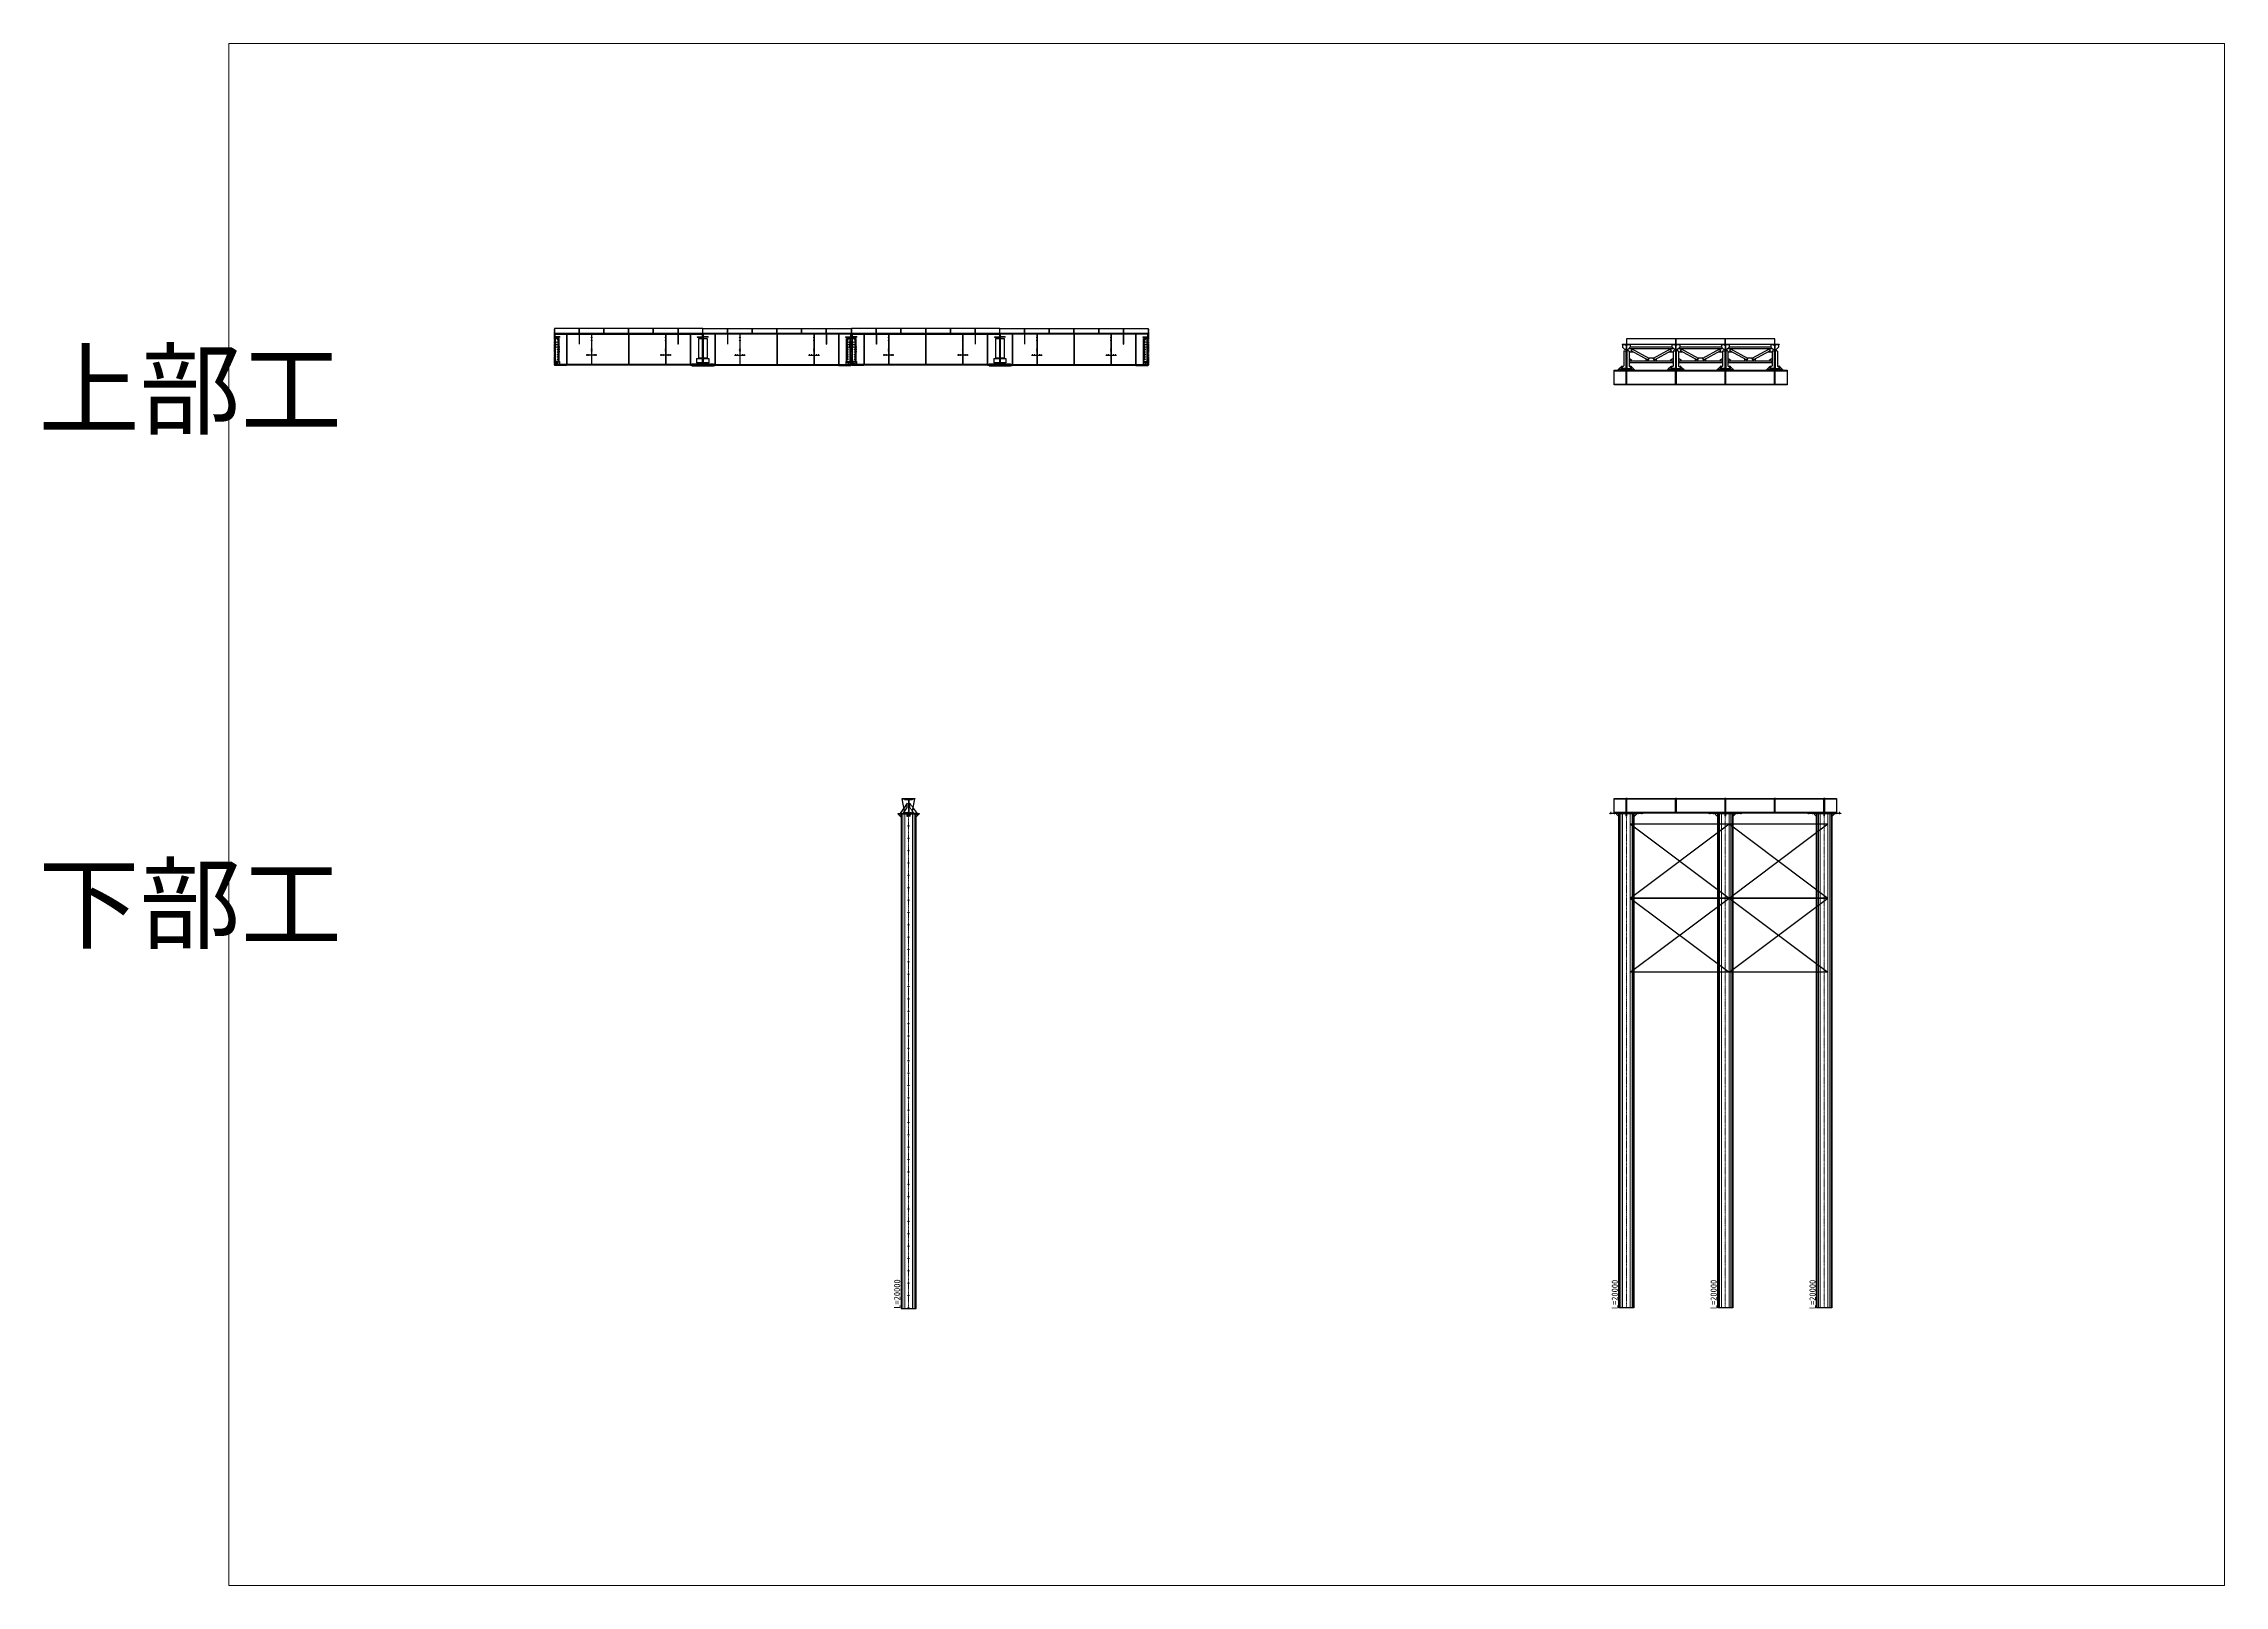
# Model space of a CAD drawing. Extents: x 146707 to 337808, y -286669 to -179901.
# Drawn here: x 249576 to 337808, y -286669 to -224287 of the extents above; entities that cross this region are included whole.
import ezdxf

# ---------------------------------------------------------------- set-up
doc = ezdxf.new("R2010")
doc.units = 0
doc.header["$PDMODE"] = 1
doc.linetypes.add('CENTER', pattern=[2, 1.25, -0.25, 0.25, -0.25])
doc.linetypes.add('DASHED', pattern=[0.75, 0.5, -0.25])
doc.layers.get('0').update_dxf_attribs({"linetype": 'CONTINUOUS'})
doc.layers.get('Defpoints').update_dxf_attribs({"linetype": 'CONTINUOUS', "true_color": 0x5f994c})
for name, color, linetype, lineweight in [('D-BMK', 2, 'CENTER', 13), ('D-STR-CL', 1, 'CENTER', 13), ('D-STR-DIM', 7, 'CONTINUOUS', 13)]:
    doc.layers.add(name, color=color, linetype=linetype, lineweight=lineweight)
for name, color, linetype in [('D-DTR-PG', 7, 'CONTINUOUS'), ('D-STR-BRACE', 1, 'CONTINUOUS'), ('D-STR-G', 1, 'CONTINUOUS'), ('D-STR-G-UKEKETA', 1, 'CONTINUOUS'), ('D-STR-KOUKANKUI', 1, 'CONTINUOUS'), ('D-STR-STR_PG', 7, 'CONTINUOUS'), ('D-STR-TOP', 1, 'CONTINUOUS'), ('D-STR-覆工板', 2, 'CONTINUOUS'), ('S_B_ﾎﾞﾙﾄ', 7, 'CONTINUOUS'), ('S_F_覆工板', 2, 'CONTINUOUS'), ('S_P_PG', 7, 'CONTINUOUS'), ('S_ｽﾁﾌﾅｰ', 7, 'CONTINUOUS')]:
    doc.layers.add(name, color=color, linetype=linetype)
doc.styles.add('MtXpl__', font='')
doc.styles.add('ＭＳ ゴシック', font='')
doc.styles.get('MtXpl__').set_extended_font_data('MS PGothic')
doc.styles.get('ＭＳ ゴシック').set_extended_font_data('MS Gothic')
doc.dimstyles.new('C Dim-100_100_杭長', dxfattribs={"dimscale": 100, "dimtxt": 2.5, "dimasz": 2, "dimexe": 1, "dimexo": 1, "dimgap": 0, "dimtad": 3, "dimjust": 1, "dimdec": 0, "dimzin": 0, "dimdsep": 46, "dimtxsty": 'ＭＳ ゴシック', "dimblk": '矢印30', "dimcen": 0.09, "dimse1": 1, "dimse2": 1, "dimsd1": 1, "dimsd2": 1, "dimclrd": 3, "dimclre": 3, "dimadec": 0, "dimazin": 0, "dimtfac": 1, "dimtdec": 0, "dimtix": 1, "dimtmove": 2, "dimatfit": 3, "dimldrblk": '矢印30', "dimfxl": 1, "dimtolj": 1, "dimtzin": 0, "dimlwd": -1, "dimlwe": -1, "dimarcsym": 0})
pattern_1 = [(135, (15429.9998, -10347.9986), (2.245064, 2.245064), [])]
pattern_2 = [(45, (-3409.9998, -10347.9986), (-2.245064, 2.245064), [])]

# ---------------------------------------------------------------- blocks, each defined once
blk = doc.blocks.new('A$C9015207d')
at = {"color": 0}
blk.add_lwpolyline([(-6, -1), (6, -1), (6, -547), (-6, -547)], close=True, dxfattribs=at)
at = {"layer": 'D-BMK'}
blk.add_line((0, -571), (0, 23), dxfattribs=at)
blk = doc.blocks.new('*U507')
blk.add_lwpolyline([(100, -20), (20, -100), (0, -100), (0, -20), (20, 0), (100, 0), (100, -20)])
blk = doc.blocks.new('*U508')
blk.add_lwpolyline([(100, -20), (20, -100), (0, -100), (0, -20), (20, 0), (100, 0), (100, -20)])
blk = doc.blocks.new('A$C5AB4A4E5')
at = {"layer": 'D-BMK'}
for p, q in [((-625, 50.9989), (-625, -47)), ((-475, 50.9989), (-475, -47)), ((475, 50.9989), (475, -47)), ((625, 50.9989), (625, -47))]:
    blk.add_line(p, q, dxfattribs=at)
at = {"layer": 'D-STR-TOP'}
for points in [[(-675, 0), (675, 0), (675, -22), (-675, -22)], [(-4.5, -22), (4.5, -22), (4.5, -122), (-4.5, -122)]]:
    blk.add_lwpolyline(points, close=True, dxfattribs=at)
at = {"layer": 'D-STR-TOP', "xscale": -1}
blk.add_blockref('*U507', (-304.8, -22), dxfattribs=at)
at = {"layer": 'D-STR-TOP'}
blk.add_blockref('*U508', (304.8, -22), dxfattribs=at)
blk = doc.blocks.new('*D504')
at = {"layer": 'Defpoints', "color": 0, "transparency": 16777216}
for p in [(-305, -616), (-424, -20616), (-305, -20616)]:
    blk.add_point(p, dxfattribs=at)
at = {"color": 0, "transparency": 16777216, "insert": (-471, -20071), "char_height": 250, "attachment_point": 5, "rotation": 90, "style": 'ＭＳ ゴシック'}
blk.add_mtext('\\A1;L=20000', dxfattribs=at)
blk = doc.blocks.new('矢印30')
at = {"color": 0, "linetype": 'ByBlock', "lineweight": -2}
for p, q in [((-1, 0.27), (0, 0)), ((0, 0), (-1, -0.27)), ((0, 0), (-1, 0))]:
    blk.add_line(p, q, dxfattribs=at)
blk = doc.blocks.new('*U521')
at = {"layer": 'D-STR-BRACE'}
for p, q in [((155, 0), (4155, 0)), ((4155, 0), (8155, 0)), ((155, 0), (4155, -3000)), ((155, -3000), (4155, 0)), ((4155, 0), (8155, -3000)), ((4155, -3000), (8155, 0)), ((4155, -3000), (155, -3000)), ((155, -3000), (4155, -3000)), ((155, -3000), (4155, -6000)), ((155, -6000), (4155, -3000)), ((8155, -3000), (4155, -3000)), ((4155, -3000), (8155, -3000)), ((4155, -3000), (8155, -6000)), ((4155, -6000), (8155, -3000)), ((4155, -6000), (155, -6000)), ((8155, -6000), (4155, -6000))]:
    blk.add_line(p, q, dxfattribs=at)
blk = doc.blocks.new('A$C72830B48')
at = {"layer": 'D-STR-G-UKEKETA'}
blk.add_line((-50, -209), (-334, -613), dxfattribs=at)
blk.add_lwpolyline([(-346, -613), (-224, -613), (-50, -365), (-50, -192)], close=True, dxfattribs=at)
at = {"layer": 'D-STR-G-UKEKETA', "color": 151, "linetype": 'DASHED', "lineweight": 5}
blk.add_lwpolyline([(189, -390), (50, -192), (50, -365), (163, -526)], dxfattribs=at)
at = {"layer": 'D-STR-G-UKEKETA'}
blk.add_lwpolyline([(189, -390), (346, -613), (224, -613), (163, -526)], dxfattribs=at)
blk = doc.blocks.new('A$C3e487452')
at = {"layer": 'D-STR-G-UKEKETA'}
blk.add_lwpolyline([(-260, 0), (260, 0), (260, -19), (-260, -19)], close=True, dxfattribs=at)
for points in [[(-260, -19), (-171, -19), (-171, -43), (-37, -43), (-7, -73), (-7, -559), (-37, -589), (-151, -589), (-260, -19)], [(260, -19), (171, -19), (171, -43), (37, -43), (7, -73), (7, -559), (37, -589), (151, -589), (260, -19)]]:
    blk.add_lwpolyline(points, dxfattribs=at)
blk.add_lwpolyline([(-151, -590), (-151, -613), (151, -613), (151, -590), (20, -590, -0.414214), (7, -577), (7, -55, -0.414214), (20, -42), (151, -42), (151, -19), (-151, -19), (-151, -42), (-20, -42, -0.414214), (-7, -55), (-7, -577, -0.414214), (-20, -590), (-151, -590)], format="xyb", close=True, dxfattribs=at)
at = {"layer": 'D-STR-DIM'}
blk.add_blockref('A$C72830B48', (0, 0), dxfattribs=at)
blk = doc.blocks.new('*U388')
blk.add_lwpolyline([(100, -20), (20, -100), (0, -100), (0, -20), (20, 0), (100, 0), (100, -20)])
blk = doc.blocks.new('*U389')
blk.add_lwpolyline([(100, -20), (20, -100), (0, -100), (0, -20), (20, 0), (100, 0), (100, -20)])
blk = doc.blocks.new('A$C5AB4A53A')
at = {"layer": 'D-BMK'}
for p, q in [((-75, 50.9989), (-75, -47)), ((75, 50.9989), (75, -47))]:
    blk.add_line(p, q, dxfattribs=at)
at = {"layer": 'D-STR-TOP'}
for points in [[(-425, 0), (425, 0), (425, -22), (-425, -22)], [(-54.5, -22), (-45.5, -22), (-45.5, -122), (-54.5, -122)], [(45.5, -22), (54.5, -22), (54.5, -122), (45.5, -122)]]:
    blk.add_lwpolyline(points, close=True, dxfattribs=at)
at = {"layer": 'D-STR-TOP', "xscale": -1}
blk.add_blockref('*U388', (-304.8, -22), dxfattribs=at)
at = {"layer": 'D-STR-TOP'}
blk.add_blockref('*U389', (304.8, -22), dxfattribs=at)
blk = doc.blocks.new('*D524')
at = {"layer": 'Defpoints', "color": 0, "lineweight": 13, "transparency": 16777216}
for p in [(-305, -635), (-437, -20635), (-305, -20635)]:
    blk.add_point(p, dxfattribs=at)
at = {"color": 0, "transparency": 16777216, "insert": (-462, -20053), "char_height": 250, "attachment_point": 5, "rotation": 90, "style": 'ＭＳ ゴシック'}
blk.add_mtext('\\A1;L=20000', dxfattribs=at)
blk = doc.blocks.new('PG1B型（主桁添接部）')
at = {"layer": 'D-STR-G'}
blk.add_line((-174, -204), (174, -204), dxfattribs=at)
at = {"layer": 'D-STR-G', "linetype": 'Continuous'}
for p, q in [((-174, -204), (-174, -984)), ((-174, -204), (174, -204)), ((174, -204), (174, -984)), ((-436, -1228), (436, -1228)), ((-436, -1228), (-436, -1249)), ((-436, -1249), (436, -1249)), ((-436, -1284), (-436, -1302)), ((-436, -1284), (436, -1284)), ((-436, -1302), (436, -1302)), ((-249, -1004), (-249, -1184)), ((-249, -1004), (249, -1004)), ((249, -1184), (-249, -1184)), ((-174, -984), (174, -984)), ((249, -1004), (249, -1184)), ((436, -1228), (436, -1249)), ((436, -1284), (436, -1302))]:
    blk.add_line(p, q, dxfattribs=at)
blk = doc.blocks.new('PMG-6.0B(側)')
for p in [(189.0169, -0.001), (1499.999, -0.001), (4499.999, -0.001), (5810.9861, -0.001)]:
    blk.add_point(p)
at = {"layer": 'D-BMK'}
for p, q in [((1322.499, -835.5), (1322.499, -904.5)), ((1397.499, -835.5), (1397.499, -904.5)), ((1465.499, -160), (1534.499, -160)), ((1465.499, -280), (1534.499, -280)), ((1465.499, -625), (1534.499, -625)), ((1465.499, -700), (1534.499, -700)), ((1602.499, -835.5), (1602.499, -904.5)), ((1677.499, -835.5), (1677.499, -904.5)), ((4322.499, -835.5), (4322.499, -904.5)), ((4397.499, -835.5), (4397.499, -904.5)), ((4465.499, -160), (4534.499, -160)), ((4465.499, -280), (4534.499, -280)), ((4465.499, -625), (4534.499, -625)), ((4465.499, -700), (4534.499, -700)), ((4602.499, -835.5), (4602.499, -904.5)), ((4677.499, -835.5), (4677.499, -904.5))]:
    blk.add_line(p, q, dxfattribs=at)
at = {"layer": 'D-STR-G'}
for p, q in [((0, 0), (5999.998, 0)), ((19, 0), (19, -1284)), ((0, -0.001), (0, -150)), ((19, -150), (0, -150)), ((5980.998, -29), (19, -29)), ((219, -132), (19, -132)), ((219, -148), (19, -148)), ((219, -132), (219, -148)), ((494, -29), (494, -1249)), ((505.999, -29), (505.999, -1249)), ((995.499, -29), (995.499, -429)), ((995.499, -429), (1004.499, -429)), ((1004.499, -29), (1004.499, -429)), ((1282.499, -865.5), (1495.499, -865.5)), ((1282.499, -865.5), (1282.499, -874.5)), ((1282.499, -874.5), (1495.499, -874.5)), ((1495.499, -29), (1495.499, -1249)), ((1504.499, -29), (1504.499, -1249)), ((1504.499, -865.5), (1717.499, -865.5)), ((1504.499, -874.5), (1717.499, -874.5)), ((1717.499, -865.5), (1717.499, -874.5)), ((2993.999, -29), (2993.999, -1229)), ((3005.999, -29), (3005.999, -1229)), ((4282.499, -865.5), (4282.499, -874.5)), ((4282.499, -865.5), (4495.499, -865.5)), ((4282.499, -874.5), (4495.499, -874.5)), ((4495.499, -29), (4495.499, -1249)), ((4504.499, -29), (4504.499, -1249)), ((4504.499, -865.5), (4717.499, -865.5)), ((4504.499, -874.5), (4717.499, -874.5)), ((4717.499, -865.5), (4717.499, -874.5)), ((4995.499, -29), (4995.499, -429)), ((4995.499, -429), (5004.499, -429)), ((5004.499, -29), (5004.499, -429)), ((5493.999, -29), (5493.999, -1249)), ((5505.998, -29), (5505.998, -1249)), ((5780.999, -132), (5780.999, -148)), ((5780.999, -132), (5980.998, -132)), ((5780.999, -148), (5980.998, -148)), ((5980.998, -0.001), (5980.998, -1284)), ((5980.998, -150), (5999.998, -150)), ((5999.997, -0.001), (5999.997, -150)), ((19, -1249), (5980.998, -1249)), ((19, -1284), (494, -1284)), ((494, -1284), (554.9985, -1273)), ((554.9985, -1249), (554.9985, -1273)), ((554.9985, -1273), (5444.9985, -1273)), ((3005.999, -1229), (2993.999, -1229)), ((5444.9985, -1249), (5444.9985, -1273)), ((5444.9985, -1273), (5505.999, -1284)), ((5505.999, -1284), (5980.998, -1284))]:
    blk.add_line(p, q, dxfattribs=at)
blk = doc.blocks.new('GAS-1BL')
at = {"layer": 'S_B_ﾎﾞﾙﾄ', "color": 2, "linetype": 'CENTER', "ltscale": 0.01}
for p, q in [((-214, -552), (-164, -552)), ((-214, -642), (-164, -642)), ((-214, -732), (-164, -732))]:
    blk.add_line(p, q, dxfattribs=at)
at = {"layer": 'S_P_PG', "color": 6}
for p, q in [((-189, -1134), (-189, -204)), ((-189, -204), (-59, -204)), ((-177, -1134), (-177, -204)), ((-59, -204), (-39, -224)), ((-39, -1134), (-39, -224)), ((-39, -584), (-24, -584)), ((-24, -304), (-14, -314)), ((-14, -574), (-24, -584)), ((-14, -574), (-14, -314))]:
    blk.add_line(p, q, dxfattribs=at)
at = {"layer": 'S_P_PG', "color": 6, "linetype": 'Continuous'}
blk.add_line((-24, -304), (-39, -304), dxfattribs=at)
blk = doc.blocks.new('*U446')
at = {"layer": 'D-STR-覆工板'}
for points in [[(0, 0), (1000, 0), (1000, -208), (0, -208)], [(1000, 0), (2000, 0), (2000, -208), (1000, -208)], [(2000, 0), (3000, 0), (3000, -208), (2000, -208)], [(3000, 0), (4000, 0), (4000, -208), (3000, -208)], [(4000, 0), (5000, 0), (5000, -208), (4000, -208)], [(5000, 0), (6000, 0), (6000, -208), (5000, -208)]]:
    blk.add_lwpolyline(points, close=True, dxfattribs=at)
blk = doc.blocks.new('GCP-M(側面)')
at = {"layer": 'D-DTR-PG', "color": 4}
for p, q in [((-100, 150), (-100, 0)), ((-100, 150), (100, 150)), ((-100, 12), (100, 12)), ((-100, 0), (100, 0)), ((4.5, 112), (-4.5, 112)), ((-4.5, 112), (-4.5, 12)), ((4.5, 112), (4.5, 12)), ((100, 150), (100, 0))]:
    blk.add_line(p, q, dxfattribs=at)
at = {"layer": 'D-STR-CL', "linetype": 'CENTER', "ltscale": 5}
for p, q in [((-50, 30), (-50, -20)), ((50, 30), (50, -20))]:
    blk.add_line(p, q, dxfattribs=at)
blk = doc.blocks.new('B 1-φ25')
at = {"layer": 'S_B_ﾎﾞﾙﾄ', "color": 1, "linetype": 'CENTER', "lineweight": 9}
for p, q in [((25, 0), (-25, 0)), ((0, 25), (0, -25))]:
    blk.add_line(p, q, dxfattribs=at)
at = {"layer": 'S_B_ﾎﾞﾙﾄ'}
blk.add_circle((0, 0), 12.2, dxfattribs=at)
blk = doc.blocks.new('G桟橋／1B型／12.0m(M6B+M6B)側面図')
h = blk.add_hatch()
h.set_pattern_fill('ANSI31', color=256)
h.set_pattern_definition(pattern_2)
edge = h.paths.add_edge_path()
edge.add_arc((69, -552), 12.2, -180, 180, ccw=False)
h = blk.add_hatch()
h.set_pattern_fill('ANSI31', color=256)
h.set_pattern_definition(pattern_2)
edge = h.paths.add_edge_path()
edge.add_arc((69, -652), 12.2, -180, 180, ccw=False)
h = blk.add_hatch()
h.set_pattern_fill('ANSI31', color=256)
h.set_pattern_definition(pattern_2)
edge = h.paths.add_edge_path()
edge.add_arc((69, -752), 12.2, -180, 180, ccw=False)
h = blk.add_hatch()
h.set_pattern_fill('ANSI31', color=256)
h.set_pattern_definition(pattern_2)
edge = h.paths.add_edge_path()
edge.add_arc((144, -452), 12.2, 0, 360)
h = blk.add_hatch()
h.set_pattern_fill('ANSI31', color=256)
h.set_pattern_definition(pattern_2)
edge = h.paths.add_edge_path()
edge.add_arc((144, -552), 12.2, 0, 360)
h = blk.add_hatch()
h.set_pattern_fill('ANSI31', color=256)
h.set_pattern_definition(pattern_2)
edge = h.paths.add_edge_path()
edge.add_arc((144, -652), 12.2, 0, 360)
h = blk.add_hatch()
h.set_pattern_fill('ANSI31', color=256)
h.set_pattern_definition(pattern_2)
edge = h.paths.add_edge_path()
edge.add_arc((144, -752), 12.2, -180, 180, ccw=False)
h = blk.add_hatch()
h.set_pattern_fill('ANSI31', color=256)
h.set_pattern_definition(pattern_2)
edge = h.paths.add_edge_path()
edge.add_arc((144, -852), 12.2, 0, 360)
h = blk.add_hatch()
h.set_pattern_fill('ANSI31', color=256)
h.set_pattern_definition(pattern_1)
edge = h.paths.add_edge_path()
edge.add_arc((11876, -452), 12.2, 0, 360)
h = blk.add_hatch()
h.set_pattern_fill('ANSI31', color=256)
h.set_pattern_definition(pattern_1)
edge = h.paths.add_edge_path()
edge.add_arc((11876, -552), 12.2, 0, 360)
h = blk.add_hatch()
h.set_pattern_fill('ANSI31', color=256)
h.set_pattern_definition(pattern_1)
edge = h.paths.add_edge_path()
edge.add_arc((11876, -652), 12.2, 0, 360)
h = blk.add_hatch()
h.set_pattern_fill('ANSI31', color=256)
h.set_pattern_definition(pattern_1)
edge = h.paths.add_edge_path()
edge.add_arc((11876, -752), 12.2, 0, 360)
h = blk.add_hatch()
h.set_pattern_fill('ANSI31', color=256)
h.set_pattern_definition(pattern_1)
edge = h.paths.add_edge_path()
edge.add_arc((11876, -852), 12.2, 0, 360)
h = blk.add_hatch()
h.set_pattern_fill('ANSI31', color=256)
h.set_pattern_definition(pattern_1)
edge = h.paths.add_edge_path()
edge.add_arc((11951, -552), 12.2, 0, 360)
h = blk.add_hatch()
h.set_pattern_fill('ANSI31', color=256)
h.set_pattern_definition(pattern_1)
edge = h.paths.add_edge_path()
edge.add_arc((11951, -652), 12.2, 0, 360)
h = blk.add_hatch()
h.set_pattern_fill('ANSI31', color=256)
h.set_pattern_definition(pattern_1)
edge = h.paths.add_edge_path()
edge.add_arc((11951, -752), 12.2, 0, 360)
h = blk.add_hatch()
h.set_pattern_fill('ANSI31', color=256)
h.set_pattern_definition(pattern_2)
edge = h.paths.add_edge_path()
edge.add_arc((77, -1386), 12.2, 0, 360)
h = blk.add_hatch()
h.set_pattern_fill('ANSI31', color=256)
h.set_pattern_definition(pattern_2)
edge = h.paths.add_edge_path()
edge.add_arc((144, -952), 12.2, 0, 360)
h = blk.add_hatch()
h.set_pattern_fill('ANSI31', color=256)
h.set_pattern_definition(pattern_2)
edge = h.paths.add_edge_path()
edge.add_arc((144, -1052), 12.2, 0, 360)
h = blk.add_hatch()
h.set_pattern_fill('ANSI31', color=256)
h.set_pattern_definition(pattern_2)
edge = h.paths.add_edge_path()
edge.add_arc((144, -1152), 12.2, 0, 360)
h = blk.add_hatch()
h.set_pattern_fill('ANSI31', color=256)
h.set_pattern_definition(pattern_2)
edge = h.paths.add_edge_path()
edge.add_arc((144, -1252), 12.2, 0, 360)
h = blk.add_hatch()
h.set_pattern_fill('ANSI31', color=256)
h.set_pattern_definition(pattern_2)
edge = h.paths.add_edge_path()
edge.add_arc((152, -1386), 12.2, 0, 360)
h = blk.add_hatch()
h.set_pattern_fill('ANSI31', color=256)
h.set_pattern_definition(pattern_1)
edge = h.paths.add_edge_path()
edge.add_arc((11868, -1386), 12.2, -180, 180, ccw=False)
h = blk.add_hatch()
h.set_pattern_fill('ANSI31', color=256)
h.set_pattern_definition(pattern_1)
edge = h.paths.add_edge_path()
edge.add_arc((11876, -952), 12.2, 0, 360)
h = blk.add_hatch()
h.set_pattern_fill('ANSI31', color=256)
h.set_pattern_definition(pattern_1)
edge = h.paths.add_edge_path()
edge.add_arc((11876, -1052), 12.2, 0, 360)
h = blk.add_hatch()
h.set_pattern_fill('ANSI31', color=256)
h.set_pattern_definition(pattern_1)
edge = h.paths.add_edge_path()
edge.add_arc((11876, -1152), 12.2, 0, 360)
h = blk.add_hatch()
h.set_pattern_fill('ANSI31', color=256)
h.set_pattern_definition(pattern_1)
edge = h.paths.add_edge_path()
edge.add_arc((11876, -1252), 12.2, 0, 360)
h = blk.add_hatch()
h.set_pattern_fill('ANSI31', color=256)
h.set_pattern_definition(pattern_1)
edge = h.paths.add_edge_path()
edge.add_arc((11943, -1386), 12.2, -180, 180, ccw=False)
for centre in [(144, -452), (144, -552), (144, -652), (144, -852), (11876, -452), (11876, -552), (11876, -652), (11876, -852), (144, -952), (144, -1052), (144, -1152), (144, -1252), (11876, -952), (11876, -1052), (11876, -1152), (11876, -1252)]:
    blk.add_circle(centre, 12.2)
at = {"layer": 'Defpoints', "linetype": 'CENTER'}
for p, q in [((0, 0), (0, -1492)), ((12020, 0), (12020, -1492))]:
    blk.add_line(p, q, dxfattribs=at)
at = {"layer": 'S_B_ﾎﾞﾙﾄ', "color": 1, "linetype": 'CENTER', "lineweight": 9}
for p, q in [((69, -552), (144, -552)), ((69, -552), (69, -752)), ((69, -652), (144, -652)), ((69, -752), (144, -752)), ((144, -452), (144, -1252)), ((11876, -452), (11876, -1252)), ((11951, -552), (11876, -552)), ((11951, -652), (11876, -652)), ((11951, -752), (11876, -752)), ((11951, -552), (11951, -752)), ((152, -1386), (77, -1386)), ((11868, -1386), (11943, -1386))]:
    blk.add_line(p, q, dxfattribs=at)
at = {"xscale": -1}
for name, p in [('PMG-6.0B(側)', (6010, -208)), ('GAS-1BL', (10, -208)), ('GCP-M(側面)', (115, -1492))]:
    blk.add_blockref(name, p, dxfattribs=at)
for name, p in [('PG1B型（主桁添接部）', (6010, -208)), ('PMG-6.0B(側)', (6010, -208)), ('GAS-1BL', (12010, -208)), ('GCP-M(側面)', (11905, -1492))]:
    blk.add_blockref(name, p)
at = {"layer": 'S_B_ﾎﾞﾙﾄ', "color": 2, "extrusion": (0, 0, -1), "xscale": -1, "zscale": -1}
blk.add_blockref('B 1-φ25', (-69, -552), dxfattribs=at)
at = {"layer": 'S_B_ﾎﾞﾙﾄ', "extrusion": (0, 0, -1), "xscale": -1, "zscale": -1}
for p in [(-69, -652), (-69, -752), (-69, -752), (-144, -452), (-144, -552), (-144, -652), (-144, -752), (-144, -852), (-77, -1386), (-144, -952), (-144, -1052), (-144, -1152), (-144, -1252), (-152, -1386)]:
    blk.add_blockref('B 1-φ25', p, dxfattribs=at)
at = {"layer": 'S_B_ﾎﾞﾙﾄ', "extrusion": (0, 0, -1), "zscale": -1}
for p in [(-11876, -452), (-11876, -552), (-11876, -652), (-11876, -752), (-11876, -852), (-11951, -652), (-11951, -752), (-11951, -752), (-11868, -1386), (-11876, -952), (-11876, -1052), (-11876, -1152), (-11876, -1252), (-11943, -1386)]:
    blk.add_blockref('B 1-φ25', p, dxfattribs=at)
at = {"layer": 'S_B_ﾎﾞﾙﾄ', "color": 2, "extrusion": (0, 0, -1), "zscale": -1}
blk.add_blockref('B 1-φ25', (-11951, -552), dxfattribs=at)
at = {"layer": 'S_F_覆工板', "xscale": -1}
blk.add_blockref('*U446', (6010, 0), dxfattribs=at)
at = {"layer": 'S_F_覆工板'}
blk.add_blockref('*U446', (6010, 0), dxfattribs=at)
blk = doc.blocks.new('*U527')
at = {"layer": 'D-STR-STR_PG'}
for p in [(-10, 0), (12010, 0)]:
    blk.add_blockref('G桟橋／1B型／12.0m(M6B+M6B)側面図', p, dxfattribs=at)
blk = doc.blocks.new('GCP（断面）')
at = {"layer": 'D-DTR-PG', "linetype": 'Continuous', "lineweight": 0}
h = blk.add_hatch(dxfattribs=at)
h.set_pattern_fill('ANSI31', color=0, scale=2, style=0)
h.paths.add_polyline_path([(12, 12), (12, 12.25), (0, 12.25), (0, -27.25), (12, -27.25)])
at = {"layer": 'D-DTR-PG', "color": 0, "linetype": 'Continuous'}
for p, q in [((0, 40), (3.5, 40)), ((0, 40), (0, -110)), ((12, 31.5), (12, -86)), ((12, 12), (22, 12)), ((12, 12), (22, 12)), ((0, -110), (150, -110)), ((24, -98), (141.5, -98)), ((32, -98), (122, -98)), ((122, -88), (122, -98)), ((150, -106.5), (150, -110))]:
    blk.add_line(p, q, dxfattribs=at)
at = {"layer": 'D-DTR-PG', "color": 0}
for p, q in [((0, 28.00001), (0, -72.00004)), ((12, 12), (12, -78)), ((22, 12), (122, -88)), ((0, -72.00004), (0, -110))]:
    blk.add_line(p, q, dxfattribs=at)
at = {"layer": 'D-DTR-PG', "color": 0, "linetype": 'Continuous', "lineweight": 0}
for p, q in [((12, 12.25), (0, 12.25)), ((12, -27.25), (0, -27.25))]:
    blk.add_line(p, q, dxfattribs=at)
at = {"layer": 'D-DTR-PG', "color": 0, "linetype": 'Continuous'}
for centre, radius, start, end in [((3.5, 31.5), 8.5, 0, 90), ((24, -86), 12, 180, 270), ((141.5, -106.5), 8.5, 0, 90)]:
    blk.add_arc(centre, radius, start, end, dxfattribs=at)
at = {"layer": 'D-DTR-PG', "color": 0}
blk.add_arc((12, -98), 30, 0, 90, dxfattribs=at)
at = {"layer": 'D-STR-CL', "ltscale": 5}
blk.add_line((100, -81), (100, -130), dxfattribs=at)
blk = doc.blocks.new('GAS-3D(2型)')
at = {"color": 6}
blk.add_line((6.5002, -269.9987), (18.5002, -269.9987), dxfattribs=at)
at = {"layer": 'D-DTR-PG', "color": 6}
for p, q in [((6.5002, -269.9987), (6.5002, -984.99873)), ((86.5002, -269.9987), (18.5002, -269.9987)), ((18.5002, -269.9987), (18.5002, -980.99873)), ((86.5002, -269.9987), (106.5002, -289.9987)), ((106.5002, -289.9987), (106.5002, -880.99873)), ((6.5002, -980.99873), (182.5012, -980.99873)), ((6.5002, -984.99873), (18.5002, -996.99873)), ((18.5002, -996.99873), (182.5012, -996.99873)), ((126.5002, -900.99873), (170.5012, -900.99873)), ((170.5012, -890.99868), (170.5012, -980.99873)), ((182.5012, -890.99868), (170.5012, -890.99868)), ((182.5012, -890.99868), (182.5012, -996.99873))]:
    blk.add_line(p, q, dxfattribs=at)
blk.add_arc((126.5002, -880.99873), 20, 180, 270, dxfattribs=at)
blk = doc.blocks.new('GFH-2D')
at = {"layer": 'D-DTR-PG', "color": 5}
for p, q in [((-180, 22), (-180, 0)), ((-180, 22), (180, 22)), ((-180, 0), (180, 0)), ((-170, 38), (-120, 38)), ((-170, 22), (-170, 38)), ((-120, 38), (-120, 22)), ((170, 38), (120, 38)), ((120, 38), (120, 22)), ((170, 22), (170, 38)), ((180, 22), (180, 0))]:
    blk.add_line(p, q, dxfattribs=at)
blk = doc.blocks.new('PEG-6.0B(支点側)')
at = {"color": 5, "lineweight": 9}
for points in [[(-110, -1005), (-20, -1005), (-20, -997), (-110, -997)], [(110, -1005), (20, -1005), (20, -997), (110, -997)]]:
    blk.add_lwpolyline(points, close=True, dxfattribs=at)
for centre, start, end in [((-7, -19), 180, 270), ((6, -19), 270, 0)]:
    blk.add_arc(centre, 35, start, end)
at = {"layer": 'D-DTR-PG', "linetype": 'Continuous'}
for p, q in [((-175, 0), (175, 0)), ((-175, 0), (-175, -19)), ((-175, -19), (175, -19)), ((-157, -19), (-157, -119)), ((-57, -219), (-157, -119)), ((-7, -219), (-57, -219)), ((-7, -19), (-7, -1005)), ((6, -19), (6, -1005)), ((6, -219), (56, -219)), ((56, -219), (156, -119)), ((156, -19), (156, -119)), ((175, 0), (175, -19)), ((-110, -1005), (110, -1005)), ((-110, -1005), (-110, -1018)), ((-110, -1018), (110, -1018)), ((110, -1005), (110, -1018))]:
    blk.add_line(p, q, dxfattribs=at)
at = {"layer": 'D-STR-CL'}
blk.add_line((0, 0), (0, -1040), dxfattribs=at)
at = {"color": 3, "xscale": -1}
blk.add_blockref('GCP（断面）', (-183, -930), dxfattribs=at)
at = {"color": 3}
blk.add_blockref('GCP（断面）', (183, -930), dxfattribs=at)
at = {"layer": 'D-DTR-PG', "xscale": -1}
blk.add_blockref('GAS-3D(2型)', (0, 0), dxfattribs=at)
at = {"layer": 'D-DTR-PG'}
for name, p in [('GAS-3D(2型)', (0, 0)), ('GFH-2D', (0, -1040))]:
    blk.add_blockref(name, p, dxfattribs=at)
blk = doc.blocks.new('PSB-2.0D')
at = {"layer": 'D-DTR-PG', "color": 0, "linetype": 'ByBlock', "lineweight": -2}
for p, q in [((24, -270), (24, -219)), ((105, -320), (277, -320)), ((224, -665), (105, -586)), ((105, -740), (125, -740)), ((125, -149), (125, -185)), ((125, -185), (1875, -185)), ((125, -675), (1875, -675)), ((125, -675), (125, -750)), ((125, -750), (1875, -750)), ((155, -110), (1845, -110)), ((190, -272), (227, -207)), ((883, -653), (190, -272)), ((224, -665), (224, -675)), ((919, -588), (227, -207)), ((289, -241), (289, -185)), ((780, -597), (780, -675)), ((851, -550), (1149, -550)), ((883, -653), (919, -588)), ((1773, -207), (1081, -588)), ((1081, -588), (1117, -653)), ((1810, -272), (1117, -653)), ((1220, -675), (1220, -597)), ((1711, -185), (1711, -241)), ((1723, -320), (1895, -320)), ((1773, -207), (1810, -272)), ((1895, -586), (1776, -665)), ((1776, -665), (1776, -675)), ((1875, -185), (1875, -149)), ((1875, -185), (1875, -149)), ((1875, -675), (1875, -750)), ((1875, -740), (1895, -740)), ((1976, -219), (1976, -270))]:
    blk.add_line(p, q, dxfattribs=at)
blk = doc.blocks.new('G桟橋／2型／PSB断面@2.0m')
at = {"layer": 'D-STR-覆工板'}
blk.add_lwpolyline([(0, -208), (2000, -208), (2000, 0), (0, 0)], close=True, dxfattribs=at)
at = {"layer": 'D-DTR-PG'}
for name, p in [('PEG-6.0B(支点側)', (0, -208)), ('PSB-2.0D', (0, -208)), ('PEG-6.0B(支点側)', (2000, -208))]:
    blk.add_blockref(name, p, dxfattribs=at)
blk = doc.blocks.new('*U525')
at = {"layer": 'D-STR-G-UKEKETA'}
for points in [[(-500.0006, -1266.99701), (6500, -1266.99701), (6500, -1860.99701), (-500.0006, -1860.99701)], [(-500.0006, -1289.99701), (6500, -1289.99701), (6500, -1837.99701), (-500.0006, -1837.99701)], [(-9.5006, -1266.99701), (9.4994, -1266.99701), (9.4994, -1836.99701), (-9.5006, -1836.99701)], [(1990.4994, -1266.99701), (2009.4994, -1266.99701), (2009.4994, -1836.99701), (1990.4994, -1836.99701)], [(3990.4994, -1266.99701), (4009.4994, -1266.99701), (4009.4994, -1836.99701), (3990.4994, -1836.99701)], [(5990.4994, -1266.99701), (6009.4994, -1266.99701), (6009.4994, -1836.99701), (5990.4994, -1836.99701)]]:
    blk.add_lwpolyline(points, close=True, dxfattribs=at)
at = {"layer": 'Defpoints'}
for p, q in [((-0.0006, -1247.99701), (-0.0006, -1860.99701)), ((1999.9994, -1247.99701), (1999.9994, -1860.99701)), ((3999.9994, -1247.99701), (3999.9994, -1860.99701)), ((5999.9994, -1247.99701), (5999.9994, -1860.99701))]:
    blk.add_line(p, q, dxfattribs=at)
at = {"layer": 'D-STR-STR_PG'}
for p in [(0, 0), (2000, 0), (4000, 0)]:
    blk.add_blockref('G桟橋／2型／PSB断面@2.0m', p, dxfattribs=at)
blk = doc.blocks.new('*U502')
at = {"layer": 'D-BMK'}
blk.add_line((0, -616), (0, -20616), dxfattribs=at)
at = {"layer": 'D-STR-KOUKANKUI', "lineweight": 9}
for p, q in [((-279.8, -616), (-279.8, -20616)), ((-229.8, -616), (-229.8, -20616)), ((-154.8, -616), (-154.8, -20616)), ((154.8, -616), (154.8, -20616)), ((229.8, -616), (229.8, -20616)), ((279.8, -616), (279.8, -20616))]:
    blk.add_line(p, q, dxfattribs=at)
at = {"layer": 'D-STR-KOUKANKUI'}
blk.add_lwpolyline([(-304.8, -20616), (-304.8, -616), (304.8, -616), (304.8, -20616)], close=True, dxfattribs=at)
at = {"layer": 'Defpoints'}
blk.add_circle((0, -1094), 3.44, dxfattribs=at)
at = {"layer": 'D-STR-TOP'}
blk.add_blockref('A$C5AB4A4E5', (0, -594), dxfattribs=at)
at = {"layer": 'S_ｽﾁﾌﾅｰ'}
blk.add_blockref('A$C9015207d', (0, -23), dxfattribs=at)
dim = blk.add_linear_dim(base=(-424.3, -20616), p1=(-304.8, -616), p2=(-304.8, -20616), angle=90, dimstyle='C Dim-100_100_杭長', override={"dimpost": 'L=<>'})
dim.commit()
dim.dimension.update_dxf_attribs({"geometry": '*D504', "text_midpoint": (-470.8, -20070.5), "dimtype": 128})
blk = doc.blocks.new('*U401')
at = {"layer": 'D-BMK'}
blk.add_line((0, -635), (0, -20635), dxfattribs=at)
at = {"layer": 'D-STR-KOUKANKUI', "lineweight": 9}
for p, q in [((-279.8, -635), (-279.8, -20635)), ((-229.8, -635), (-229.8, -20635)), ((-154.8, -635), (-154.8, -20635)), ((154.8, -635), (154.8, -20635)), ((229.8, -635), (229.8, -20635)), ((279.8, -635), (279.8, -20635))]:
    blk.add_line(p, q, dxfattribs=at)
at = {"layer": 'D-STR-KOUKANKUI'}
blk.add_lwpolyline([(304.8, -20635), (304.8, -635), (-304.8, -635), (-304.8, -20635)], close=True, dxfattribs=at)
at = {"layer": 'Defpoints'}
for centre in [(0, -1113), (0, -1613), (0, -2113), (0, -2613), (0, -3113), (0, -3613), (0, -4113), (0, -4613), (0, -5113), (0, -5613), (0, -6113), (0, -6613), (0, -7113), (0, -7613), (0, -8113), (0, -8613), (0, -9113), (0, -9613), (0, -10113), (0, -10613), (0, -11113), (0, -11613), (0, -12113), (0, -12613), (0, -13113), (0, -13613), (0, -14113), (0, -14613), (0, -15113), (0, -15613), (0, -16113), (0, -16613), (0, -17113), (0, -17613), (0, -18113), (0, -18613), (0, -19113), (0, -19613), (0, -20113), (0, -20613)]:
    blk.add_circle(centre, 16.5, dxfattribs=at)
blk.add_blockref('A$C3e487452', (0, 0))
at = {"layer": 'D-STR-TOP'}
blk.add_blockref('A$C5AB4A53A', (0, -613), dxfattribs=at)
dim = blk.add_linear_dim(base=(-437.5, -20635), p1=(-304.8, -635), p2=(-304.8, -20635), angle=90, dimstyle='C Dim-100_100_杭長', override={"dimpost": 'L=<>'})
dim.commit()
dim.dimension.update_dxf_attribs({"geometry": '*D524', "text_midpoint": (-461.7, -20053.4), "dimtype": 160})

msp = doc.modelspace()

# ---------------------------------------------------------------- linework, layer by layer
at = {"layer": 'D-STR-DIM', "lineweight": 13}
msp.add_lwpolyline([(257068.6, -224287.3), (337808.2, -224287.3), (337808.2, -286668.7), (257068.6, -286668.7)], close=True, dxfattribs=at)
at = {"layer": 'D-STR-G-UKEKETA'}
for points in [[(313114.5, -254827.7), (322114.5, -254827.7), (322114.5, -255421.7), (313114.5, -255421.7)], [(313114.5, -254850.7), (322114.5, -254850.7), (322114.5, -255398.7), (313114.5, -255398.7)], [(313605, -254827.7), (313624, -254827.7), (313624, -255397.7), (313605, -255397.7)], [(315605, -254827.7), (315624, -254827.7), (315624, -255397.7), (315605, -255397.7)], [(317605, -254827.7), (317624, -254827.7), (317624, -255397.7), (317605, -255397.7)], [(319605, -254827.7), (319624, -254827.7), (319624, -255397.7), (319605, -255397.7)], [(321605, -254827.7), (321624, -254827.7), (321624, -255397.7), (321605, -255397.7)]]:
    msp.add_lwpolyline(points, close=True, dxfattribs=at)
at = {"layer": 'Defpoints'}
for p, q in [((313614.5, -254808.7), (313614.5, -255421.7)), ((315614.5, -254808.7), (315614.5, -255421.7)), ((317614.5, -254808.7), (317614.5, -255421.7)), ((319614.5, -254808.7), (319614.5, -255421.7)), ((321614.5, -254808.7), (321614.5, -255421.7))]:
    msp.add_line(p, q, dxfattribs=at)

# ---------------------------------------------------------------- block references
for name, p in [('*U527', (270243.9, -235812.9)), ('*U525', (313614.5, -236236.8))]:
    msp.add_blockref(name, p)
at = {"layer": 'D-STR-BRACE'}
msp.add_blockref('*U521', (313614.5, -255859), dxfattribs=at)
at = {"layer": 'D-STR-KOUKANKUI'}
for name, p in [('*U401', (284571.1, -254827.7)), ('*U502', (313614.5, -254827.7)), ('*U502', (317614.5, -254827.7)), ('*U502', (321614.5, -254827.7))]:
    msp.add_blockref(name, p, dxfattribs=at)

# ---------------------------------------------------------------- texts
at = {"layer": 'D-STR-DIM', "lineweight": 13, "style": 'MtXpl__'}
for s, p in [('上部工', (249367.3, -239776.9)), ('下部工', (249367.3, -260587.5))]:
    msp.add_text(s, height=3000, dxfattribs=at).set_placement(p)

doc.saveas('drawing.dxf')
